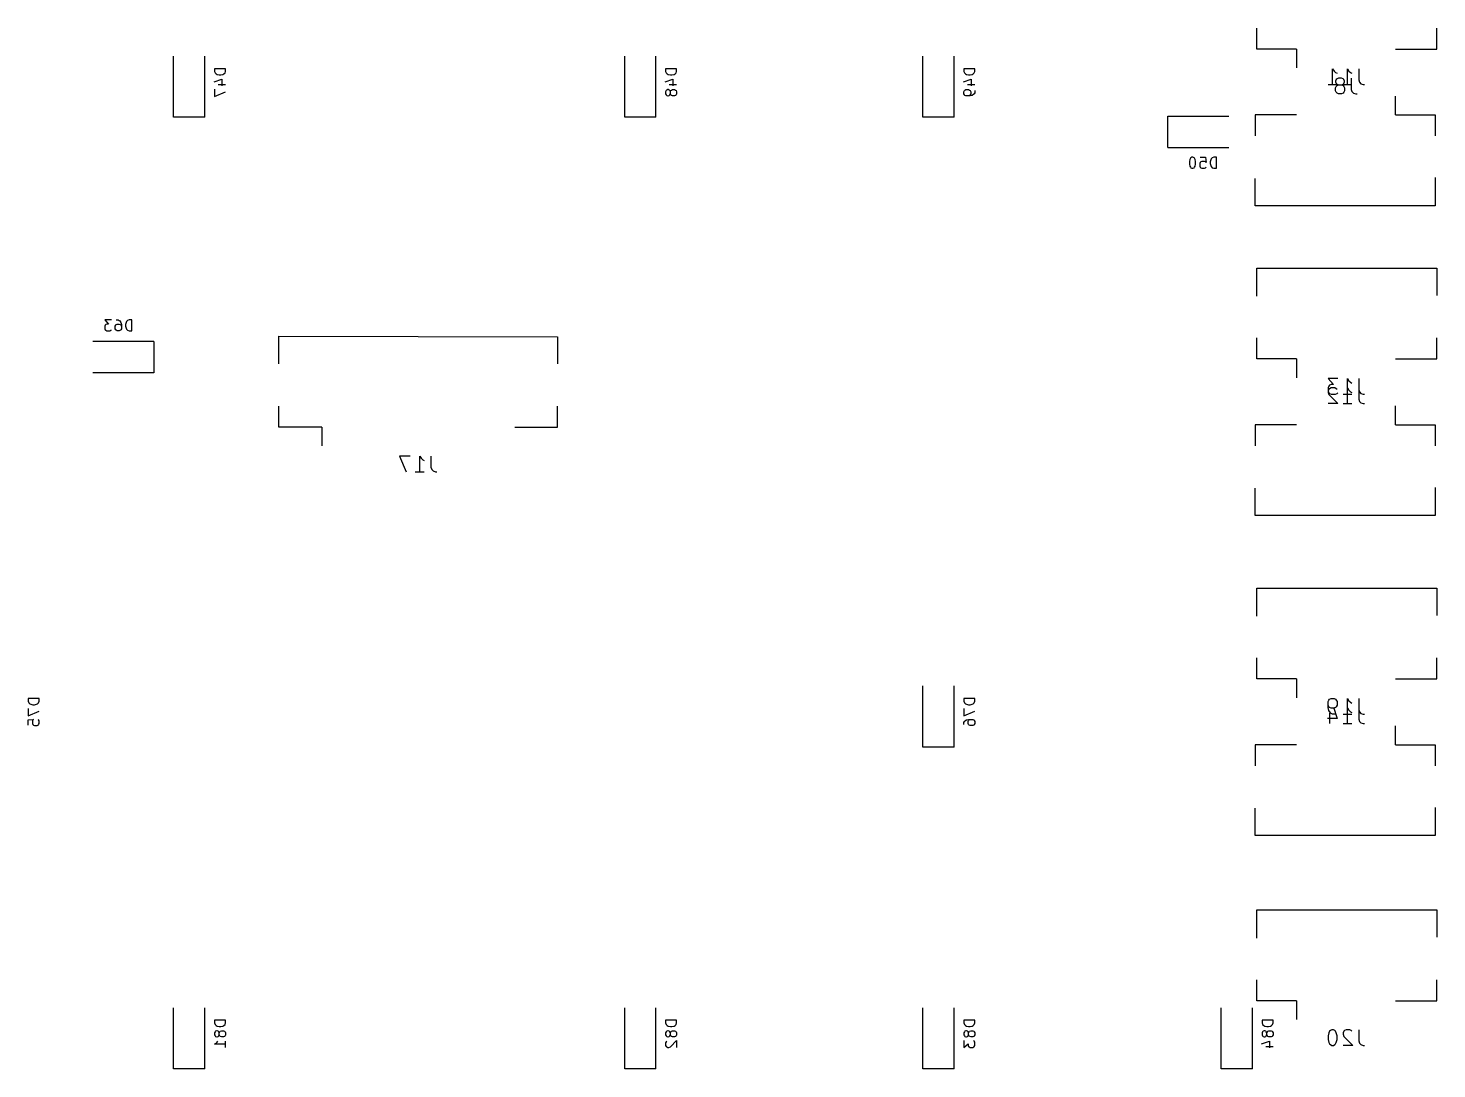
# Model space of a CAD drawing. Extents: x -21 to 350, y -103 to 34.
# Drawn here: x 260.1 to 350.1, y -103.4 to -37 of the extents above; entities that cross this region are included whole.
import ezdxf

# ---------------------------------------------------------------- set-up
doc = ezdxf.new("R2010")
doc.units = 0
doc.layers.add('BLACK', color=7, linetype='CONTINUOUS')

msp = doc.modelspace()

# ---------------------------------------------------------------- linework, layer by layer
at = {"layer": 'BLACK', "linetype": 'CONTINUOUS'}
for p, q in [((338.625, -38.3133), (338.625, -36.9733)), ((350.125, -38.3133), (350.125, -36.9733)), ((341.165, -38.3133), (338.625, -38.3133)), ((341.165, -38.3133), (341.165, -39.5133)), ((347.485, -38.3133), (350.125, -38.3133)), ((269.438, -42.6633), (269.438, -38.7633)), ((271.438, -42.6633), (271.438, -38.7633)), ((272.754, -39.5633), (272.054, -39.5633)), ((272.054, -39.5633), (272.054, -39.73)), ((272.754, -39.73), (272.754, -39.5633)), ((298.25, -42.6633), (298.25, -38.7633)), ((300.25, -42.6633), (300.25, -38.7633)), ((301.567, -39.5633), (300.867, -39.5633)), ((300.867, -39.5633), (300.867, -39.73)), ((301.567, -39.73), (301.567, -39.5633)), ((317.3, -42.6633), (317.3, -38.7633)), ((319.3, -42.6633), (319.3, -38.7633)), ((320.617, -39.5633), (319.917, -39.5633)), ((319.917, -39.5633), (319.917, -39.73)), ((320.617, -39.73), (320.617, -39.5633)), ((343.468, -40.5657), (343.468, -39.5657)), ((343.468, -39.5657), (343.563, -39.7085)), ((344.42, -40.5657), (344.42, -39.5657)), ((344.42, -39.5657), (344.515, -39.7085)), ((345.135, -39.5657), (345.135, -40.28)), ((272.021, -40.3966), (272.521, -40.23)), ((272.054, -39.73), (272.087, -39.83)), ((272.087, -39.83), (272.154, -39.8966)), ((272.154, -39.8966), (272.221, -39.93)), ((272.221, -39.93), (272.354, -39.9633)), ((272.354, -39.9633), (272.454, -39.9633)), ((272.454, -39.9633), (272.587, -39.93)), ((272.521, -40.23), (272.521, -40.6633)), ((272.587, -39.93), (272.654, -39.8966)), ((272.654, -39.8966), (272.721, -39.83)), ((272.721, -39.83), (272.754, -39.73)), ((300.833, -40.3966), (301.333, -40.23)), ((300.867, -39.73), (300.9, -39.83)), ((300.9, -39.83), (300.967, -39.8966)), ((300.967, -39.8966), (301.033, -39.93)), ((301.033, -39.93), (301.167, -39.9633)), ((301.167, -39.9633), (301.267, -39.9633)), ((301.267, -39.9633), (301.4, -39.93)), ((301.333, -40.23), (301.333, -40.6633)), ((301.4, -39.93), (301.467, -39.8966)), ((301.467, -39.8966), (301.533, -39.83)), ((301.533, -39.83), (301.567, -39.73)), ((319.883, -40.3966), (320.383, -40.23)), ((319.917, -39.73), (319.95, -39.83)), ((319.95, -39.83), (320.017, -39.8966)), ((320.017, -39.8966), (320.083, -39.93)), ((320.083, -39.93), (320.217, -39.9633)), ((320.217, -39.9633), (320.317, -39.9633)), ((320.317, -39.9633), (320.45, -39.93)), ((320.383, -40.23), (320.383, -40.6633)), ((320.45, -39.93), (320.517, -39.8966)), ((320.517, -39.8966), (320.583, -39.83)), ((320.583, -39.83), (320.617, -39.73)), ((343.563, -39.7085), (343.658, -39.8038)), ((343.658, -39.8038), (343.754, -39.8514)), ((343.706, -40.2609), (343.658, -40.3562)), ((343.658, -40.3562), (343.658, -40.4038)), ((343.658, -40.4038), (343.706, -40.499)), ((343.754, -40.2133), (343.706, -40.2609)), ((343.849, -40.1657), (343.754, -40.2133)), ((344.039, -40.1657), (343.849, -40.1657)), ((344.135, -40.2133), (344.039, -40.1657)), ((344.182, -40.2609), (344.135, -40.2133)), ((344.23, -40.3562), (344.182, -40.2609)), ((344.182, -40.499), (344.23, -40.4038)), ((344.23, -40.4038), (344.23, -40.3562)), ((344.515, -39.7085), (344.611, -39.8038)), ((344.611, -39.8038), (344.706, -39.8514)), ((344.658, -40.1657), (344.658, -40.88)), ((345.135, -40.28), (345.182, -40.4228)), ((345.182, -40.4228), (345.277, -40.5181)), ((272.054, -40.8633), (272.054, -41.33)), ((272.054, -41.33), (272.754, -41.03)), ((272.287, -40.5633), (272.754, -40.5633)), ((300.9, -40.9633), (300.867, -41.03)), ((300.867, -41.03), (300.867, -41.1633)), ((300.867, -41.1633), (300.9, -41.23)), ((300.933, -40.93), (300.9, -40.9633)), ((300.9, -41.23), (300.933, -41.2633)), ((301, -40.8966), (300.933, -40.93)), ((300.933, -41.2633), (301, -41.2966)), ((301.033, -40.8966), (301, -40.8966)), ((301, -41.2966), (301.033, -41.2966)), ((301.1, -40.93), (301.033, -40.8966)), ((301.033, -41.2966), (301.1, -41.2633)), ((301.1, -40.5633), (301.567, -40.5633)), ((301.133, -40.9633), (301.1, -40.93)), ((301.1, -41.2633), (301.133, -41.23)), ((301.167, -41.03), (301.133, -40.9633)), ((301.133, -41.23), (301.167, -41.1633)), ((301.167, -41.03), (301.2, -40.9633)), ((301.167, -41.1633), (301.167, -41.03)), ((301.2, -41.23), (301.167, -41.1633)), ((301.2, -40.9633), (301.233, -40.93)), ((301.233, -41.2633), (301.2, -41.23)), ((301.233, -40.93), (301.3, -40.8966)), ((301.3, -41.2966), (301.233, -41.2633)), ((301.3, -40.8966), (301.433, -40.8966)), ((301.433, -41.2966), (301.3, -41.2966)), ((301.433, -40.8966), (301.5, -40.93)), ((301.5, -41.2633), (301.433, -41.2966)), ((301.5, -40.93), (301.533, -40.9633)), ((301.533, -41.23), (301.5, -41.2633)), ((301.533, -40.9633), (301.567, -41.03)), ((301.567, -41.1633), (301.533, -41.23)), ((301.567, -41.03), (301.567, -41.1633)), ((319.917, -41.03), (319.95, -40.9633)), ((319.917, -41.1633), (319.917, -41.03)), ((319.95, -41.23), (319.917, -41.1633)), ((319.95, -40.9633), (319.983, -40.93)), ((319.983, -41.2633), (319.95, -41.23)), ((319.983, -40.93), (320.05, -40.8966)), ((320.05, -41.2966), (319.983, -41.2633)), ((320.05, -40.8966), (320.217, -40.8966)), ((320.317, -41.2966), (320.05, -41.2966)), ((320.15, -40.5633), (320.617, -40.5633)), ((320.217, -40.8966), (320.283, -40.93)), ((320.283, -41.2633), (320.217, -41.2966)), ((320.283, -40.93), (320.317, -40.9633)), ((320.317, -41.23), (320.283, -41.2633)), ((320.317, -40.9633), (320.35, -41.03)), ((320.35, -41.1633), (320.317, -41.23)), ((320.45, -41.2633), (320.317, -41.2966)), ((320.35, -41.03), (320.35, -41.1633)), ((320.55, -41.1966), (320.45, -41.2633)), ((320.583, -41.1633), (320.55, -41.1966)), ((320.617, -41.0966), (320.583, -41.1633)), ((320.617, -40.9633), (320.617, -41.0966)), ((343.182, -40.5657), (343.754, -40.5657)), ((343.658, -40.7847), (343.706, -40.6895)), ((343.658, -40.9752), (343.658, -40.7847)), ((343.706, -41.0704), (343.658, -40.9752)), ((343.706, -40.499), (343.754, -40.5466)), ((343.706, -40.6895), (343.754, -40.6419)), ((343.754, -41.1181), (343.706, -41.0704)), ((343.754, -40.5466), (343.849, -40.5943)), ((343.754, -40.6419), (343.849, -40.5943)), ((343.849, -41.1657), (343.754, -41.1181)), ((343.849, -40.5943), (344.039, -40.5943)), ((344.039, -41.1657), (343.849, -41.1657)), ((344.039, -40.5943), (344.135, -40.5466)), ((344.039, -40.5943), (344.135, -40.6419)), ((344.135, -41.1181), (344.039, -41.1657)), ((344.135, -40.5466), (344.182, -40.499)), ((344.135, -40.5657), (344.706, -40.5657)), ((344.135, -40.6419), (344.182, -40.6895)), ((344.182, -41.0704), (344.135, -41.1181)), ((344.182, -40.6895), (344.23, -40.7847)), ((344.23, -40.9752), (344.182, -41.0704)), ((344.23, -40.7847), (344.23, -40.9752)), ((344.658, -40.88), (344.706, -41.0228)), ((344.706, -41.0228), (344.801, -41.1181)), ((344.801, -41.1181), (344.944, -41.1657)), ((344.944, -41.1657), (345.039, -41.1657)), ((345.277, -40.5181), (345.42, -40.5657)), ((345.42, -40.5657), (345.515, -40.5657)), ((347.485, -42.5133), (347.485, -41.3133)), ((271.438, -42.6633), (269.438, -42.6633)), ((300.25, -42.6633), (298.25, -42.6633)), ((319.3, -42.6633), (317.3, -42.6633)), ((332.95, -44.6), (332.95, -42.6)), ((332.95, -42.6), (336.85, -42.6)), ((338.525, -42.5133), (338.525, -43.8533)), ((341.165, -42.5133), (338.525, -42.5133)), ((347.485, -42.5133), (350.025, -42.5133)), ((350.025, -42.5133), (350.025, -43.8533)), ((332.95, -44.6), (336.85, -44.6)), ((334.35, -45.35), (334.317, -45.4833)), ((334.317, -45.4833), (334.317, -45.65)), ((334.317, -45.65), (334.35, -45.7833)), ((334.383, -45.2833), (334.35, -45.35)), ((334.35, -45.7833), (334.383, -45.85)), ((334.417, -45.25), (334.383, -45.2833)), ((334.383, -45.85), (334.417, -45.8833)), ((334.483, -45.2167), (334.417, -45.25)), ((334.417, -45.8833), (334.483, -45.9167)), ((334.55, -45.2167), (334.483, -45.2167)), ((334.617, -45.25), (334.55, -45.2167)), ((334.55, -45.9167), (334.617, -45.8833)), ((334.65, -45.2833), (334.617, -45.25)), ((334.617, -45.8833), (334.65, -45.85)), ((334.683, -45.35), (334.65, -45.2833)), ((334.65, -45.85), (334.683, -45.7833)), ((334.717, -45.4833), (334.683, -45.35)), ((334.683, -45.7833), (334.717, -45.65)), ((334.717, -45.65), (334.717, -45.4833)), ((335.017, -45.55), (334.983, -45.6167)), ((334.983, -45.6167), (334.983, -45.7833)), ((334.983, -45.7833), (335.017, -45.85)), ((335.017, -45.2167), (335.35, -45.2167)), ((335.05, -45.5167), (335.017, -45.55)), ((335.017, -45.85), (335.05, -45.8833)), ((335.117, -45.4833), (335.05, -45.5167)), ((335.05, -45.8833), (335.117, -45.9167)), ((335.283, -45.4833), (335.117, -45.4833)), ((335.35, -45.5167), (335.283, -45.4833)), ((335.283, -45.9167), (335.35, -45.8833)), ((335.35, -45.2167), (335.383, -45.55)), ((335.383, -45.55), (335.35, -45.5167)), ((335.35, -45.8833), (335.383, -45.85)), ((335.683, -45.3833), (335.65, -45.5167)), ((335.65, -45.5167), (335.65, -45.6167)), ((335.65, -45.6167), (335.683, -45.75)), ((335.717, -45.3167), (335.683, -45.3833)), ((335.683, -45.75), (335.717, -45.8167)), ((335.783, -45.25), (335.717, -45.3167)), ((335.717, -45.8167), (335.783, -45.8833)), ((335.883, -45.2167), (335.783, -45.25)), ((335.783, -45.8833), (335.883, -45.9167)), ((336.05, -45.2167), (335.883, -45.2167)), ((336.05, -45.9167), (336.05, -45.2167)), ((334.483, -45.9167), (334.55, -45.9167)), ((335.117, -45.9167), (335.283, -45.9167)), ((335.883, -45.9167), (336.05, -45.9167)), ((338.525, -48.3133), (338.525, -46.5733)), ((350.025, -46.5133), (350.025, -48.3133)), ((350.025, -48.3133), (338.525, -48.3133)), ((338.625, -54.0983), (338.625, -52.2983)), ((338.625, -52.2983), (350.125, -52.2983)), ((350.125, -52.2983), (350.125, -54.0383)), ((265.47, -55.6025), (265.037, -55.6025)), ((265.037, -55.6025), (265.27, -55.8691)), ((265.77, -55.6025), (265.903, -55.6025)), ((265.903, -55.6025), (265.97, -55.6358)), ((265.97, -55.6358), (266.003, -55.6691)), ((266.003, -55.6691), (266.07, -55.7691)), ((266.07, -55.7691), (266.103, -55.9025)), ((266.403, -55.7691), (266.37, -55.9025)), ((266.437, -55.7025), (266.403, -55.7691)), ((266.503, -55.6358), (266.437, -55.7025)), ((266.603, -55.6025), (266.503, -55.6358)), ((266.77, -55.6025), (266.603, -55.6025)), ((266.77, -56.3025), (266.77, -55.6025)), ((265.07, -55.9358), (265.037, -56.0025)), ((265.037, -56.0025), (265.037, -56.1691)), ((265.037, -56.1691), (265.07, -56.2358)), ((265.103, -55.9025), (265.07, -55.9358)), ((265.07, -56.2358), (265.103, -56.2691)), ((265.17, -55.8691), (265.103, -55.9025)), ((265.103, -56.2691), (265.17, -56.3025)), ((265.27, -55.8691), (265.17, -55.8691)), ((265.17, -56.3025), (265.37, -56.3025)), ((265.37, -56.3025), (265.437, -56.2691)), ((265.437, -56.2691), (265.47, -56.2358)), ((265.703, -56.0025), (265.737, -55.9358)), ((265.703, -56.1691), (265.703, -56.0025)), ((265.737, -56.2358), (265.703, -56.1691)), ((265.737, -55.9358), (265.77, -55.9025)), ((265.77, -56.2691), (265.737, -56.2358)), ((265.77, -55.9025), (265.837, -55.8691)), ((265.837, -56.3025), (265.77, -56.2691)), ((265.837, -55.8691), (265.97, -55.8691)), ((265.97, -56.3025), (265.837, -56.3025)), ((265.97, -55.8691), (266.037, -55.9025)), ((266.037, -56.2691), (265.97, -56.3025)), ((266.037, -55.9025), (266.07, -55.9358)), ((266.07, -56.2358), (266.037, -56.2691)), ((266.07, -55.9358), (266.103, -56.0025)), ((266.103, -56.1691), (266.07, -56.2358)), ((266.103, -55.9025), (266.103, -56.1691)), ((266.37, -55.9025), (266.37, -56.0025)), ((266.37, -56.0025), (266.403, -56.1358)), ((266.403, -56.1358), (266.437, -56.2025)), ((266.437, -56.2025), (266.503, -56.2691)), ((266.503, -56.2691), (266.603, -56.3025)), ((266.603, -56.3025), (266.77, -56.3025)), ((276.164, -56.6483), (293.964, -56.6783)), ((276.164, -58.4183), (276.164, -56.6483)), ((293.964, -56.6783), (293.964, -58.4183)), ((268.17, -56.9858), (264.27, -56.9858)), ((268.17, -56.9858), (268.17, -58.9858)), ((338.625, -58.0983), (338.625, -56.7583)), ((350.125, -58.0983), (350.125, -56.7583)), ((341.165, -58.0983), (338.625, -58.0983)), ((341.165, -58.0983), (341.165, -59.2983)), ((347.485, -58.0983), (350.125, -58.0983)), ((268.17, -58.9858), (264.27, -58.9858)), ((343.801, -59.3507), (343.182, -59.3507)), ((343.182, -59.3507), (343.515, -59.7316)), ((344.42, -60.3507), (344.42, -59.3507)), ((344.42, -59.3507), (344.515, -59.4935)), ((345.135, -59.3507), (345.135, -60.065)), ((343.23, -59.8269), (343.182, -59.9221)), ((343.182, -59.9221), (343.182, -60.1602)), ((343.23, -60.0459), (343.182, -60.1412)), ((343.182, -60.1412), (343.182, -60.2364)), ((343.182, -60.1602), (343.23, -60.2554)), ((343.182, -60.2364), (343.23, -60.3793)), ((343.277, -59.7793), (343.23, -59.8269)), ((343.277, -59.9983), (343.23, -60.0459)), ((343.23, -60.2554), (343.277, -60.3031)), ((343.373, -59.7316), (343.277, -59.7793)), ((343.373, -59.9507), (343.277, -59.9983)), ((343.515, -59.7316), (343.373, -59.7316)), ((343.611, -59.9507), (343.373, -59.9507)), ((343.706, -59.9983), (343.611, -59.9507)), ((343.754, -60.0459), (343.706, -59.9983)), ((343.754, -60.3031), (343.801, -60.2554)), ((344.42, -60.9507), (344.42, -59.9507)), ((344.42, -59.9507), (344.515, -60.0935)), ((344.515, -59.4935), (344.611, -59.5888)), ((344.515, -60.0935), (344.611, -60.1888)), ((344.611, -59.5888), (344.706, -59.6364)), ((344.611, -60.1888), (344.706, -60.2364)), ((345.135, -59.9507), (345.135, -60.665)), ((345.135, -60.065), (345.182, -60.2078)), ((345.182, -60.2078), (345.277, -60.3031)), ((276.164, -62.4483), (276.164, -61.1083)), ((293.964, -62.4483), (293.964, -61.1083)), ((343.801, -60.9507), (343.182, -60.9507)), ((343.23, -60.3793), (343.801, -60.9507)), ((343.277, -60.3031), (343.373, -60.3507)), ((343.373, -60.3507), (343.658, -60.3507)), ((343.658, -60.3507), (343.754, -60.3031)), ((344.135, -60.3507), (344.706, -60.3507)), ((344.135, -60.9507), (344.706, -60.9507)), ((345.135, -60.665), (345.182, -60.8078)), ((345.182, -60.8078), (345.277, -60.9031)), ((345.277, -60.3031), (345.42, -60.3507)), ((345.277, -60.9031), (345.42, -60.9507)), ((345.42, -60.3507), (345.515, -60.3507)), ((345.42, -60.9507), (345.515, -60.9507)), ((347.485, -62.2983), (347.485, -61.0983)), ((278.904, -62.4483), (276.164, -62.4483)), ((278.904, -62.4483), (278.904, -63.6483)), ((291.224, -62.4483), (293.964, -62.4483)), ((338.525, -62.2983), (338.525, -63.6383)), ((341.165, -62.2983), (338.525, -62.2983)), ((347.485, -62.2983), (350.025, -62.2983)), ((350.025, -62.2983), (350.025, -63.6383)), ((284.54, -64.3007), (283.873, -64.3007)), ((283.873, -64.3007), (284.302, -65.3007)), ((285.159, -65.3007), (285.159, -64.3007)), ((285.159, -64.3007), (285.254, -64.4435)), ((285.254, -64.4435), (285.35, -64.5388)), ((285.35, -64.5388), (285.445, -64.5864)), ((285.873, -64.3007), (285.873, -65.015)), ((284.873, -65.3007), (285.445, -65.3007)), ((285.873, -65.015), (285.921, -65.1578)), ((285.921, -65.1578), (286.016, -65.2531)), ((286.016, -65.2531), (286.159, -65.3007)), ((286.159, -65.3007), (286.254, -65.3007)), ((338.525, -68.0983), (338.525, -66.3583)), ((350.025, -66.2983), (350.025, -68.0983)), ((350.025, -68.0983), (338.525, -68.0983)), ((338.625, -72.7353), (350.125, -72.7353)), ((338.625, -74.5353), (338.625, -72.7353)), ((350.125, -72.7353), (350.125, -74.4753)), ((338.625, -78.5353), (338.625, -77.1953)), ((350.125, -78.5353), (350.125, -77.1953)), ((317.3, -82.8853), (317.3, -78.9853)), ((319.3, -82.8853), (319.3, -78.9853)), ((341.165, -78.5353), (338.625, -78.5353)), ((341.165, -78.5353), (341.165, -79.7353)), ((347.485, -78.5353), (350.125, -78.5353)), ((260.848, -79.7853), (260.148, -79.7853)), ((260.148, -79.7853), (260.148, -79.952)), ((260.148, -79.952), (260.181, -80.052)), ((260.181, -80.052), (260.248, -80.1186)), ((260.748, -80.1186), (260.815, -80.052)), ((260.815, -80.052), (260.848, -79.952)), ((260.848, -79.952), (260.848, -79.7853)), ((320.617, -79.7853), (319.917, -79.7853)), ((319.917, -79.7853), (319.917, -79.952)), ((319.917, -79.952), (319.95, -80.052)), ((319.95, -80.052), (320.017, -80.1186)), ((320.517, -80.1186), (320.583, -80.052)), ((320.583, -80.052), (320.617, -79.952)), ((320.617, -79.952), (320.617, -79.7853)), ((343.182, -79.9782), (343.23, -79.8829)), ((343.182, -80.3591), (343.182, -79.9782)), ((343.23, -79.8829), (343.277, -79.8353)), ((343.277, -79.8353), (343.373, -79.7877)), ((343.373, -79.7877), (343.563, -79.7877)), ((343.563, -79.7877), (343.658, -79.8353)), ((343.658, -79.8353), (343.706, -79.8829)), ((343.706, -79.8829), (343.754, -79.9782)), ((343.754, -79.9782), (343.754, -80.2163)), ((344.42, -80.7877), (344.42, -79.7877)), ((344.42, -79.7877), (344.515, -79.9305)), ((344.515, -79.9305), (344.611, -80.0258)), ((344.611, -80.0258), (344.706, -80.0734)), ((345.135, -79.7877), (345.135, -80.502)), ((260.148, -80.4186), (260.148, -80.8853)), ((260.148, -80.8853), (260.848, -80.5853)), ((260.248, -80.1186), (260.315, -80.152)), ((260.315, -80.152), (260.448, -80.1853)), ((260.448, -80.1853), (260.548, -80.1853)), ((260.548, -80.1853), (260.681, -80.152)), ((260.681, -80.152), (260.748, -80.1186)), ((319.917, -80.4186), (319.917, -80.8853)), ((319.917, -80.8853), (320.617, -80.5853)), ((320.017, -80.1186), (320.083, -80.152)), ((320.083, -80.152), (320.217, -80.1853)), ((320.217, -80.1853), (320.317, -80.1853)), ((320.317, -80.1853), (320.45, -80.152)), ((320.45, -80.152), (320.517, -80.1186)), ((343.23, -80.3115), (343.182, -80.2163)), ((343.23, -80.5496), (343.182, -80.3591)), ((343.277, -80.3591), (343.23, -80.3115)), ((343.325, -80.6924), (343.23, -80.5496)), ((343.373, -80.4067), (343.277, -80.3591)), ((343.277, -80.721), (343.277, -81.3877)), ((343.373, -80.7401), (343.325, -80.6924)), ((343.563, -80.4067), (343.373, -80.4067)), ((343.468, -80.7877), (343.373, -80.7401)), ((343.658, -80.7877), (343.468, -80.7877)), ((343.515, -80.3401), (343.754, -81.0543)), ((343.658, -80.3591), (343.563, -80.4067)), ((343.706, -80.3115), (343.658, -80.3591)), ((343.754, -80.2163), (343.706, -80.3115)), ((344.135, -80.7877), (344.706, -80.7877)), ((344.42, -81.3877), (344.42, -80.3877)), ((344.42, -80.3877), (344.515, -80.5305)), ((344.515, -80.5305), (344.611, -80.6258)), ((344.611, -80.6258), (344.706, -80.6734)), ((345.135, -80.3877), (345.135, -81.102)), ((345.135, -80.502), (345.182, -80.6448)), ((345.182, -80.6448), (345.277, -80.7401)), ((345.277, -80.7401), (345.42, -80.7877)), ((345.42, -80.7877), (345.515, -80.7877)), ((260.148, -81.152), (260.481, -81.1186)), ((260.148, -81.4853), (260.148, -81.152)), ((260.448, -81.152), (260.415, -81.2186)), ((260.415, -81.2186), (260.415, -81.3853)), ((260.415, -81.3853), (260.448, -81.452)), ((260.481, -81.1186), (260.448, -81.152)), ((260.448, -81.452), (260.481, -81.4853)), ((260.481, -81.4853), (260.548, -81.5186)), ((260.548, -81.5186), (260.715, -81.5186)), ((260.715, -81.5186), (260.781, -81.4853)), ((260.815, -81.152), (260.781, -81.1186)), ((260.781, -81.4853), (260.815, -81.452)), ((260.848, -81.2186), (260.815, -81.152)), ((260.815, -81.452), (260.848, -81.3853)), ((260.848, -81.3853), (260.848, -81.2186)), ((319.917, -81.3186), (319.95, -81.252)), ((319.917, -81.452), (319.917, -81.3186)), ((319.95, -81.252), (319.983, -81.2186)), ((319.983, -81.2186), (320.083, -81.152)), ((320.083, -81.152), (320.217, -81.1186)), ((320.183, -81.252), (320.217, -81.1853)), ((320.183, -81.3853), (320.183, -81.252)), ((320.217, -81.452), (320.183, -81.3853)), ((320.217, -81.1186), (320.483, -81.1186)), ((320.217, -81.1853), (320.25, -81.152)), ((320.25, -81.4853), (320.217, -81.452)), ((320.25, -81.152), (320.317, -81.1186)), ((320.317, -81.5186), (320.25, -81.4853)), ((320.483, -81.5186), (320.317, -81.5186)), ((320.483, -81.1186), (320.55, -81.152)), ((320.55, -81.4853), (320.483, -81.5186)), ((320.55, -81.152), (320.583, -81.1853)), ((320.583, -81.452), (320.55, -81.4853)), ((320.583, -81.1853), (320.617, -81.252)), ((320.617, -81.3853), (320.583, -81.452)), ((320.617, -81.252), (320.617, -81.3853)), ((343.754, -81.0543), (343.135, -81.0543)), ((344.135, -81.3877), (344.706, -81.3877)), ((345.135, -81.102), (345.182, -81.2448)), ((345.182, -81.2448), (345.277, -81.3401)), ((345.277, -81.3401), (345.42, -81.3877)), ((345.42, -81.3877), (345.515, -81.3877)), ((347.485, -82.7353), (347.485, -81.5353)), ((341.165, -82.7353), (338.525, -82.7353)), ((338.525, -82.7353), (338.525, -84.0753)), ((347.485, -82.7353), (350.025, -82.7353)), ((350.025, -82.7353), (350.025, -84.0753)), ((319.3, -82.8853), (317.3, -82.8853)), ((338.525, -88.5353), (338.525, -86.7953)), ((350.025, -86.7353), (350.025, -88.5353)), ((350.025, -88.5353), (338.525, -88.5353)), ((338.625, -95.0853), (338.625, -93.2853)), ((338.625, -93.2853), (350.125, -93.2853)), ((350.125, -93.2853), (350.125, -95.0253)), ((338.625, -99.0853), (338.625, -97.7453)), ((350.125, -99.0853), (350.125, -97.7453)), ((269.438, -103.435), (269.438, -99.5353)), ((271.438, -103.435), (271.438, -99.5353)), ((298.25, -103.435), (298.25, -99.5353)), ((300.25, -103.435), (300.25, -99.5353)), ((317.3, -103.435), (317.3, -99.5353)), ((319.3, -103.435), (319.3, -99.5353)), ((336.35, -103.435), (336.35, -99.5353)), ((338.35, -103.435), (338.35, -99.5353)), ((341.165, -99.0853), (338.625, -99.0853)), ((341.165, -99.0853), (341.165, -100.285)), ((347.485, -99.0853), (350.125, -99.0853)), ((272.754, -100.335), (272.054, -100.335)), ((272.054, -100.335), (272.054, -100.502)), ((272.054, -100.502), (272.087, -100.602)), ((272.087, -100.602), (272.154, -100.669)), ((272.154, -100.669), (272.221, -100.702)), ((272.221, -100.702), (272.354, -100.735)), ((272.354, -100.735), (272.454, -100.735)), ((272.454, -100.735), (272.587, -100.702)), ((272.587, -100.702), (272.654, -100.669)), ((272.654, -100.669), (272.721, -100.602)), ((272.721, -100.602), (272.754, -100.502)), ((272.754, -100.502), (272.754, -100.335)), ((301.567, -100.335), (300.867, -100.335)), ((300.867, -100.335), (300.867, -100.502)), ((300.867, -100.502), (300.9, -100.602)), ((300.9, -100.602), (300.967, -100.669)), ((300.967, -100.669), (301.033, -100.702)), ((301.033, -100.702), (301.167, -100.735)), ((301.167, -100.735), (301.267, -100.735)), ((301.267, -100.735), (301.4, -100.702)), ((301.4, -100.702), (301.467, -100.669)), ((301.467, -100.669), (301.533, -100.602)), ((301.533, -100.602), (301.567, -100.502)), ((301.567, -100.502), (301.567, -100.335)), ((320.617, -100.335), (319.917, -100.335)), ((319.917, -100.335), (319.917, -100.502)), ((319.917, -100.502), (319.95, -100.602)), ((319.95, -100.602), (320.017, -100.669)), ((320.017, -100.669), (320.083, -100.702)), ((320.083, -100.702), (320.217, -100.735)), ((320.217, -100.735), (320.317, -100.735)), ((320.317, -100.735), (320.45, -100.702)), ((320.45, -100.702), (320.517, -100.669)), ((320.517, -100.669), (320.583, -100.602)), ((320.583, -100.602), (320.617, -100.502)), ((320.617, -100.502), (320.617, -100.335)), ((339.667, -100.335), (338.967, -100.335)), ((338.967, -100.335), (338.967, -100.502)), ((338.967, -100.502), (339, -100.602)), ((339, -100.602), (339.067, -100.669)), ((339.067, -100.669), (339.133, -100.702)), ((339.133, -100.702), (339.267, -100.735)), ((339.267, -100.735), (339.367, -100.735)), ((339.367, -100.735), (339.5, -100.702)), ((339.5, -100.702), (339.567, -100.669)), ((339.567, -100.669), (339.633, -100.602)), ((339.633, -100.602), (339.667, -100.502)), ((339.667, -100.502), (339.667, -100.335)), ((272.087, -101.069), (272.054, -101.135)), ((272.054, -101.135), (272.054, -101.269)), ((272.054, -101.269), (272.087, -101.335)), ((272.121, -101.035), (272.087, -101.069)), ((272.087, -101.335), (272.121, -101.369)), ((272.188, -101.002), (272.121, -101.035)), ((272.121, -101.369), (272.188, -101.402)), ((272.221, -101.002), (272.188, -101.002)), ((272.188, -101.402), (272.221, -101.402)), ((272.287, -101.035), (272.221, -101.002)), ((272.221, -101.402), (272.287, -101.369)), ((272.221, -101.735), (272.254, -101.669)), ((272.321, -101.069), (272.287, -101.035)), ((272.287, -101.369), (272.321, -101.335)), ((272.354, -101.135), (272.321, -101.069)), ((272.321, -101.335), (272.354, -101.269)), ((272.354, -101.135), (272.387, -101.069)), ((272.354, -101.269), (272.354, -101.135)), ((272.387, -101.335), (272.354, -101.269)), ((272.387, -101.069), (272.421, -101.035)), ((272.421, -101.369), (272.387, -101.335)), ((272.421, -101.035), (272.488, -101.002)), ((272.488, -101.402), (272.421, -101.369)), ((272.488, -101.002), (272.621, -101.002)), ((272.621, -101.402), (272.488, -101.402)), ((272.621, -101.002), (272.688, -101.035)), ((272.688, -101.369), (272.621, -101.402)), ((272.688, -101.035), (272.721, -101.069)), ((272.721, -101.335), (272.688, -101.369)), ((272.721, -101.069), (272.754, -101.135)), ((272.754, -101.269), (272.721, -101.335)), ((272.754, -101.135), (272.754, -101.269)), ((272.754, -102.069), (272.754, -101.669)), ((300.9, -101.069), (300.867, -101.135)), ((300.867, -101.135), (300.867, -101.269)), ((300.867, -101.269), (300.9, -101.335)), ((300.933, -101.035), (300.9, -101.069)), ((300.9, -101.335), (300.933, -101.369)), ((300.933, -101.669), (300.9, -101.702)), ((301, -101.002), (300.933, -101.035)), ((300.933, -101.369), (301, -101.402)), ((301.033, -101.002), (301, -101.002)), ((301, -101.402), (301.033, -101.402)), ((301.1, -101.035), (301.033, -101.002)), ((301.033, -101.402), (301.1, -101.369)), ((301.133, -101.069), (301.1, -101.035)), ((301.1, -101.369), (301.133, -101.335)), ((301.167, -101.135), (301.133, -101.069)), ((301.133, -101.335), (301.167, -101.269)), ((301.167, -101.135), (301.2, -101.069)), ((301.167, -101.269), (301.167, -101.135)), ((301.2, -101.335), (301.167, -101.269)), ((301.167, -102.035), (301.567, -101.635)), ((301.2, -101.069), (301.233, -101.035)), ((301.233, -101.369), (301.2, -101.335)), ((301.233, -101.035), (301.3, -101.002)), ((301.3, -101.402), (301.233, -101.369)), ((301.3, -101.002), (301.433, -101.002)), ((301.433, -101.402), (301.3, -101.402)), ((301.433, -101.002), (301.5, -101.035)), ((301.5, -101.369), (301.433, -101.402)), ((301.5, -101.035), (301.533, -101.069)), ((301.533, -101.335), (301.5, -101.369)), ((301.533, -101.069), (301.567, -101.135)), ((301.567, -101.269), (301.533, -101.335)), ((301.567, -101.135), (301.567, -101.269)), ((301.567, -101.635), (301.567, -102.069)), ((319.95, -101.069), (319.917, -101.135)), ((319.917, -101.135), (319.917, -101.269)), ((319.917, -101.269), (319.95, -101.335)), ((319.917, -101.635), (319.917, -102.069)), ((319.983, -101.035), (319.95, -101.069)), ((319.95, -101.335), (319.983, -101.369)), ((320.05, -101.002), (319.983, -101.035)), ((319.983, -101.369), (320.05, -101.402)), ((320.083, -101.002), (320.05, -101.002)), ((320.05, -101.402), (320.083, -101.402)), ((320.15, -101.035), (320.083, -101.002)), ((320.083, -101.402), (320.15, -101.369)), ((320.183, -101.069), (320.15, -101.035)), ((320.15, -101.369), (320.183, -101.335)), ((320.217, -101.135), (320.183, -101.069)), ((320.183, -101.335), (320.217, -101.269)), ((320.217, -101.135), (320.25, -101.069)), ((320.217, -101.269), (320.217, -101.135)), ((320.25, -101.335), (320.217, -101.269)), ((320.25, -101.069), (320.283, -101.035)), ((320.283, -101.369), (320.25, -101.335)), ((320.283, -101.035), (320.35, -101.002)), ((320.35, -101.402), (320.283, -101.369)), ((320.35, -101.002), (320.483, -101.002)), ((320.483, -101.402), (320.35, -101.402)), ((320.483, -101.002), (320.55, -101.035)), ((320.55, -101.369), (320.483, -101.402)), ((320.55, -101.035), (320.583, -101.069)), ((320.583, -101.335), (320.55, -101.369)), ((320.583, -101.669), (320.55, -101.635)), ((320.583, -101.069), (320.617, -101.135)), ((320.617, -101.269), (320.583, -101.335)), ((320.617, -101.735), (320.583, -101.669)), ((320.617, -101.135), (320.617, -101.269)), ((338.933, -101.835), (339.433, -101.669)), ((339, -101.069), (338.967, -101.135)), ((338.967, -101.135), (338.967, -101.269)), ((338.967, -101.269), (339, -101.335)), ((339.033, -101.035), (339, -101.069)), ((339, -101.335), (339.033, -101.369)), ((339.1, -101.002), (339.033, -101.035)), ((339.033, -101.369), (339.1, -101.402)), ((339.133, -101.002), (339.1, -101.002)), ((339.1, -101.402), (339.133, -101.402)), ((339.2, -101.035), (339.133, -101.002)), ((339.133, -101.402), (339.2, -101.369)), ((339.233, -101.069), (339.2, -101.035)), ((339.2, -101.369), (339.233, -101.335)), ((339.267, -101.135), (339.233, -101.069)), ((339.233, -101.335), (339.267, -101.269)), ((339.267, -101.135), (339.3, -101.069)), ((339.267, -101.269), (339.267, -101.135)), ((339.3, -101.335), (339.267, -101.269)), ((339.3, -101.069), (339.333, -101.035)), ((339.333, -101.369), (339.3, -101.335)), ((339.333, -101.035), (339.4, -101.002)), ((339.4, -101.402), (339.333, -101.369)), ((339.4, -101.002), (339.533, -101.002)), ((339.533, -101.402), (339.4, -101.402)), ((339.433, -101.669), (339.433, -102.102)), ((339.533, -101.002), (339.6, -101.035)), ((339.6, -101.369), (339.533, -101.402)), ((339.6, -101.035), (339.633, -101.069)), ((339.633, -101.335), (339.6, -101.369)), ((339.633, -101.069), (339.667, -101.135)), ((339.667, -101.269), (339.633, -101.335)), ((339.667, -101.135), (339.667, -101.269)), ((343.23, -101.128), (343.182, -101.319)), ((343.182, -101.319), (343.182, -101.557)), ((343.182, -101.557), (343.23, -101.747)), ((343.277, -101.033), (343.23, -101.128)), ((343.325, -100.985), (343.277, -101.033)), ((343.42, -100.938), (343.325, -100.985)), ((343.515, -100.938), (343.42, -100.938)), ((343.611, -100.985), (343.515, -100.938)), ((343.658, -101.033), (343.611, -100.985)), ((343.706, -101.128), (343.658, -101.033)), ((343.754, -101.319), (343.706, -101.128)), ((343.706, -101.747), (343.754, -101.557)), ((343.754, -101.557), (343.754, -101.319)), ((344.182, -101.033), (344.135, -101.128)), ((344.135, -101.128), (344.135, -101.223)), ((344.135, -101.223), (344.182, -101.366)), ((344.23, -100.985), (344.182, -101.033)), ((344.182, -101.366), (344.754, -101.938)), ((344.325, -100.938), (344.23, -100.985)), ((344.563, -100.938), (344.325, -100.938)), ((344.658, -100.985), (344.563, -100.938)), ((344.706, -101.033), (344.658, -100.985)), ((345.135, -100.938), (345.135, -101.652)), ((345.135, -101.652), (345.182, -101.795)), ((272.054, -101.869), (272.154, -101.802)), ((272.754, -101.869), (272.054, -101.869)), ((272.154, -101.802), (272.221, -101.735)), ((300.9, -101.702), (300.867, -101.769)), ((300.867, -101.769), (300.867, -101.935)), ((300.867, -101.935), (300.9, -102.002)), ((300.9, -102.002), (300.933, -102.035)), ((300.933, -102.035), (301, -102.069)), ((301, -102.069), (301.067, -102.069)), ((301.067, -102.069), (301.167, -102.035)), ((319.917, -102.069), (320.183, -101.835)), ((320.183, -101.835), (320.183, -101.935)), ((320.183, -101.935), (320.217, -102.002)), ((320.217, -102.002), (320.25, -102.035)), ((320.25, -102.035), (320.317, -102.069)), ((320.317, -102.069), (320.483, -102.069)), ((320.483, -102.069), (320.55, -102.035)), ((320.55, -102.035), (320.583, -102.002)), ((320.583, -102.002), (320.617, -101.935)), ((320.617, -101.935), (320.617, -101.735)), ((339.2, -102.002), (339.667, -102.002)), ((343.23, -101.747), (343.277, -101.842)), ((343.277, -101.842), (343.325, -101.89)), ((343.325, -101.89), (343.42, -101.938)), ((343.42, -101.938), (343.515, -101.938)), ((343.515, -101.938), (343.611, -101.89)), ((343.611, -101.89), (343.658, -101.842)), ((343.658, -101.842), (343.706, -101.747)), ((344.754, -101.938), (344.135, -101.938)), ((345.182, -101.795), (345.277, -101.89)), ((345.277, -101.89), (345.42, -101.938)), ((345.42, -101.938), (345.515, -101.938)), ((271.438, -103.435), (269.438, -103.435)), ((300.25, -103.435), (298.25, -103.435)), ((319.3, -103.435), (317.3, -103.435)), ((338.35, -103.435), (336.35, -103.435))]:
    msp.add_line(p, q, dxfattribs=at)

doc.saveas('drawing.dxf')
